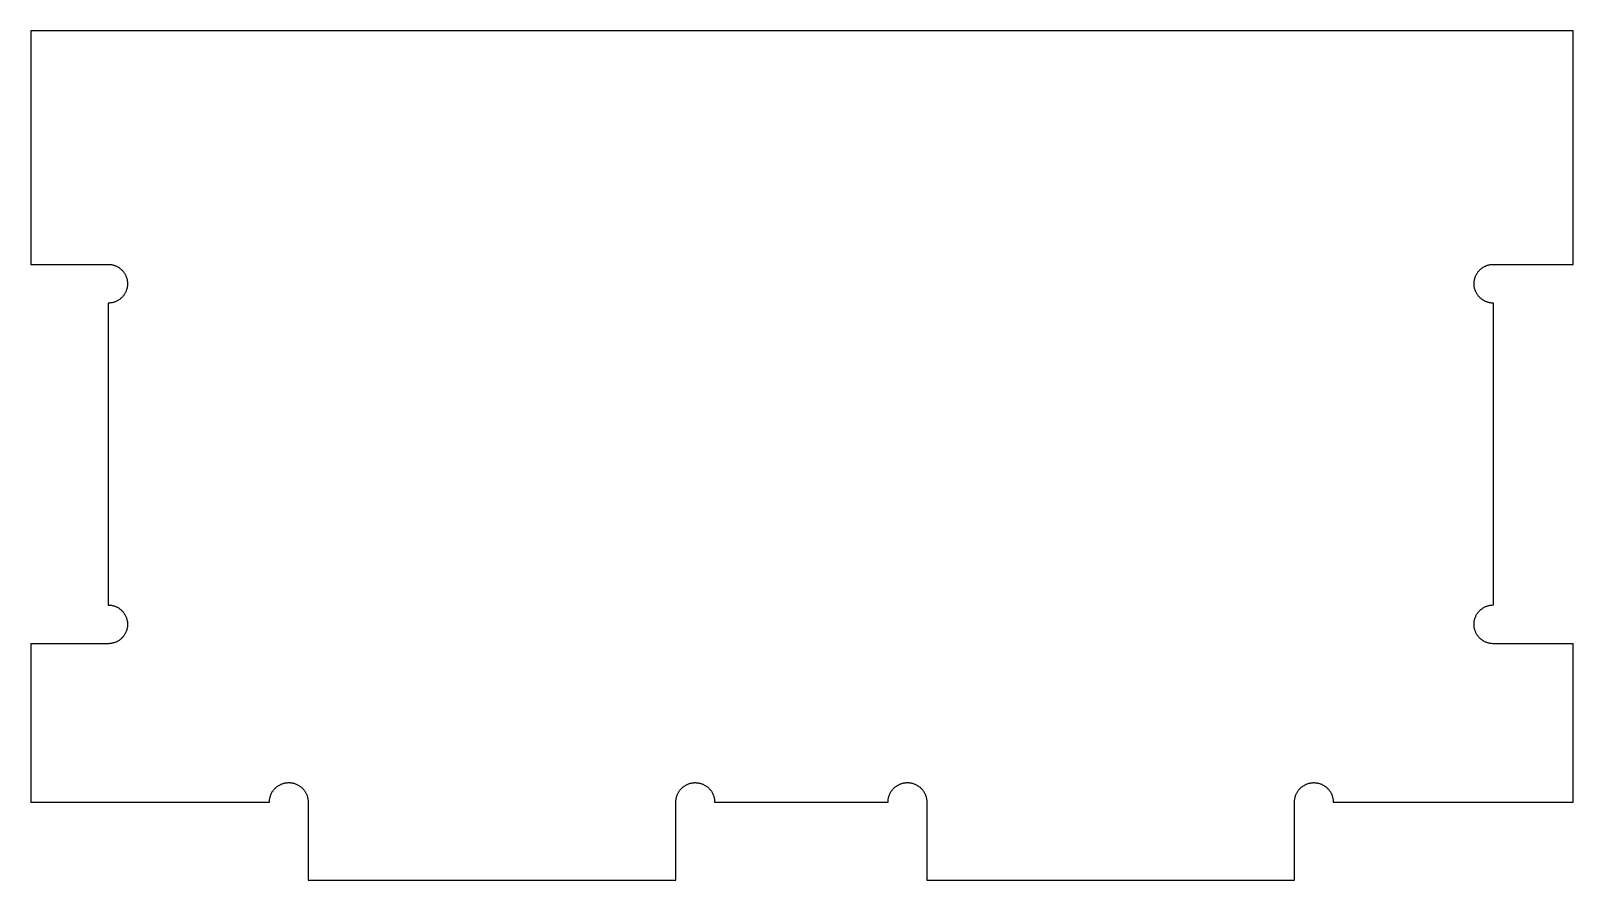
# Model space of a CAD drawing. Header units: millimetres. Extents: x 3.9 to 89.7, y 2 to 66.4.
# Drawn here: x 49.89 to 89.73, y 2.04 to 23.98 of the extents above; entities that cross this region are included whole.
import ezdxf

# ---------------------------------------------------------------- set-up
doc = ezdxf.new("R2010")
doc.units = ezdxf.units.MM
doc.layers.add('Cut', color=12, linetype='Continuous', true_color=0xc80000)

msp = doc.modelspace()

# ---------------------------------------------------------------- linework, layer by layer
at = {"layer": 'Cut'}
for p, q in [((89.73, 23.977), (49.887, 23.977)), ((49.887, 23.977), (49.887, 17.944)), ((89.73, 17.943), (89.73, 23.977)), ((49.887, 17.944), (51.865, 17.944)), ((51.865, 17.944), (51.882, 17.944)), ((51.882, 17.944), (51.899, 17.944)), ((51.899, 17.944), (51.916, 17.943)), ((51.916, 17.943), (51.934, 17.942)), ((51.934, 17.942), (51.951, 17.94)), ((51.951, 17.94), (51.968, 17.937)), ((51.968, 17.937), (51.985, 17.934)), ((51.985, 17.934), (52.002, 17.93)), ((52.002, 17.93), (52.019, 17.926)), ((87.535, 17.925), (87.552, 17.93)), ((87.552, 17.93), (87.569, 17.933)), ((87.569, 17.933), (87.586, 17.937)), ((87.586, 17.937), (87.603, 17.939)), ((87.603, 17.939), (87.62, 17.941)), ((87.62, 17.941), (87.637, 17.942)), ((87.637, 17.942), (87.654, 17.943)), ((87.654, 17.943), (87.672, 17.943)), ((87.672, 17.943), (87.689, 17.943)), ((87.689, 17.943), (89.73, 17.943)), ((52.019, 17.926), (52.035, 17.921)), ((52.035, 17.921), (52.052, 17.916)), ((52.052, 17.916), (52.068, 17.909)), ((52.068, 17.909), (52.084, 17.903)), ((52.084, 17.903), (52.099, 17.896)), ((52.099, 17.896), (52.115, 17.888)), ((52.115, 17.888), (52.13, 17.88)), ((52.13, 17.88), (52.145, 17.871)), ((52.145, 17.871), (52.16, 17.862)), ((52.16, 17.862), (52.174, 17.852)), ((52.174, 17.852), (52.188, 17.842)), ((52.188, 17.842), (52.201, 17.831)), ((52.201, 17.831), (52.215, 17.82)), ((52.215, 17.82), (52.227, 17.808)), ((52.227, 17.808), (52.24, 17.796)), ((52.24, 17.796), (52.252, 17.784)), ((52.252, 17.784), (52.263, 17.771)), ((52.263, 17.771), (52.274, 17.758)), ((52.274, 17.758), (52.285, 17.744)), ((52.285, 17.744), (52.295, 17.73)), ((52.295, 17.73), (52.305, 17.716)), ((52.305, 17.716), (52.314, 17.701)), ((52.314, 17.701), (52.323, 17.686)), ((52.323, 17.686), (52.331, 17.671)), ((52.331, 17.671), (52.338, 17.655)), ((52.338, 17.655), (52.345, 17.639)), ((52.345, 17.639), (52.352, 17.623)), ((52.352, 17.623), (52.358, 17.607)), ((52.358, 17.607), (52.363, 17.591)), ((52.363, 17.591), (52.368, 17.574)), ((52.368, 17.574), (52.372, 17.557)), ((52.372, 17.557), (52.376, 17.54)), ((52.376, 17.54), (52.379, 17.523)), ((87.175, 17.523), (87.178, 17.54)), ((87.178, 17.54), (87.182, 17.557)), ((87.182, 17.557), (87.186, 17.573)), ((87.186, 17.573), (87.191, 17.59)), ((87.191, 17.59), (87.196, 17.606)), ((87.196, 17.606), (87.202, 17.623)), ((87.202, 17.623), (87.208, 17.639)), ((87.208, 17.639), (87.215, 17.654)), ((87.215, 17.654), (87.223, 17.67)), ((87.223, 17.67), (87.231, 17.685)), ((87.231, 17.685), (87.24, 17.7)), ((87.24, 17.7), (87.249, 17.715)), ((87.249, 17.715), (87.258, 17.729)), ((87.258, 17.729), (87.268, 17.743)), ((87.268, 17.743), (87.279, 17.757)), ((87.279, 17.757), (87.29, 17.77)), ((87.29, 17.77), (87.302, 17.783)), ((87.302, 17.783), (87.314, 17.796)), ((87.314, 17.796), (87.326, 17.808)), ((87.326, 17.808), (87.339, 17.819)), ((87.339, 17.819), (87.352, 17.831)), ((87.352, 17.831), (87.366, 17.841)), ((87.366, 17.841), (87.38, 17.851)), ((87.38, 17.851), (87.394, 17.861)), ((87.394, 17.861), (87.408, 17.87)), ((87.408, 17.87), (87.423, 17.879)), ((87.423, 17.879), (87.439, 17.887)), ((87.439, 17.887), (87.454, 17.895)), ((87.454, 17.895), (87.47, 17.902)), ((87.47, 17.902), (87.486, 17.909)), ((87.486, 17.909), (87.502, 17.915)), ((87.502, 17.915), (87.518, 17.92)), ((87.518, 17.92), (87.535, 17.925)), ((52.277, 17.133), (52.266, 17.12)), ((52.287, 17.147), (52.277, 17.133)), ((52.297, 17.161), (52.287, 17.147)), ((52.307, 17.175), (52.297, 17.161)), ((52.316, 17.19), (52.307, 17.175)), ((52.324, 17.205), (52.316, 17.19)), ((52.332, 17.221), (52.324, 17.205)), ((52.34, 17.236), (52.332, 17.221)), ((52.347, 17.252), (52.34, 17.236)), ((52.353, 17.268), (52.347, 17.252)), ((52.359, 17.284), (52.353, 17.268)), ((52.364, 17.301), (52.359, 17.284)), ((52.369, 17.317), (52.364, 17.301)), ((52.373, 17.334), (52.369, 17.317)), ((52.376, 17.351), (52.373, 17.334)), ((52.379, 17.368), (52.376, 17.351)), ((52.379, 17.523), (52.381, 17.506)), ((52.381, 17.385), (52.379, 17.368)), ((52.381, 17.506), (52.383, 17.489)), ((52.383, 17.403), (52.381, 17.385)), ((52.383, 17.489), (52.384, 17.472)), ((52.384, 17.42), (52.383, 17.403)), ((52.384, 17.472), (52.385, 17.454)), ((52.385, 17.437), (52.384, 17.42)), ((52.385, 17.454), (52.385, 17.437)), ((87.169, 17.471), (87.171, 17.488)), ((87.169, 17.454), (87.169, 17.471)), ((87.169, 17.436), (87.169, 17.454)), ((87.169, 17.419), (87.169, 17.436)), ((87.17, 17.402), (87.169, 17.419)), ((87.172, 17.385), (87.17, 17.402)), ((87.171, 17.488), (87.172, 17.506)), ((87.172, 17.506), (87.175, 17.523)), ((87.174, 17.368), (87.172, 17.385)), ((87.177, 17.351), (87.174, 17.368)), ((87.181, 17.334), (87.177, 17.351)), ((87.185, 17.317), (87.181, 17.334)), ((87.19, 17.3), (87.185, 17.317)), ((87.195, 17.284), (87.19, 17.3)), ((87.201, 17.267), (87.195, 17.284)), ((87.207, 17.251), (87.201, 17.267)), ((87.214, 17.235), (87.207, 17.251)), ((87.221, 17.22), (87.214, 17.235)), ((87.229, 17.205), (87.221, 17.22)), ((87.238, 17.19), (87.229, 17.205)), ((87.247, 17.175), (87.238, 17.19)), ((87.256, 17.16), (87.247, 17.175)), ((87.266, 17.146), (87.256, 17.16)), ((87.277, 17.133), (87.266, 17.146)), ((87.288, 17.119), (87.277, 17.133)), ((51.902, 16.944), (51.885, 16.944)), ((51.885, 16.944), (51.885, 9.145)), ((51.92, 16.945), (51.902, 16.944)), ((51.937, 16.947), (51.92, 16.945)), ((51.954, 16.949), (51.937, 16.947)), ((51.971, 16.952), (51.954, 16.949)), ((51.988, 16.955), (51.971, 16.952)), ((52.005, 16.959), (51.988, 16.955)), ((52.022, 16.963), (52.005, 16.959)), ((52.038, 16.968), (52.022, 16.963)), ((52.055, 16.974), (52.038, 16.968)), ((52.071, 16.98), (52.055, 16.974)), ((52.087, 16.987), (52.071, 16.98)), ((52.102, 16.994), (52.087, 16.987)), ((52.118, 17.002), (52.102, 16.994)), ((52.133, 17.01), (52.118, 17.002)), ((52.148, 17.019), (52.133, 17.01)), ((52.162, 17.028), (52.148, 17.019)), ((52.177, 17.038), (52.162, 17.028)), ((52.191, 17.048), (52.177, 17.038)), ((52.204, 17.059), (52.191, 17.048)), ((52.217, 17.07), (52.204, 17.059)), ((52.23, 17.082), (52.217, 17.07)), ((52.242, 17.094), (52.23, 17.082)), ((52.254, 17.107), (52.242, 17.094)), ((52.266, 17.12), (52.254, 17.107)), ((87.299, 17.106), (87.288, 17.119)), ((87.311, 17.094), (87.299, 17.106)), ((87.324, 17.082), (87.311, 17.094)), ((87.336, 17.07), (87.324, 17.082)), ((87.349, 17.059), (87.336, 17.07)), ((87.363, 17.048), (87.349, 17.059)), ((87.377, 17.037), (87.363, 17.048)), ((87.391, 17.028), (87.377, 17.037)), ((87.406, 17.018), (87.391, 17.028)), ((87.42, 17.009), (87.406, 17.018)), ((87.436, 17.001), (87.42, 17.009)), ((87.451, 16.993), (87.436, 17.001)), ((87.467, 16.986), (87.451, 16.993)), ((87.483, 16.979), (87.467, 16.986)), ((87.499, 16.973), (87.483, 16.979)), ((87.515, 16.968), (87.499, 16.973)), ((87.532, 16.963), (87.515, 16.968)), ((87.548, 16.958), (87.532, 16.963)), ((87.565, 16.954), (87.548, 16.958)), ((87.582, 16.951), (87.565, 16.954)), ((87.599, 16.948), (87.582, 16.951)), ((87.617, 16.946), (87.599, 16.948)), ((87.634, 16.945), (87.617, 16.946)), ((87.651, 16.944), (87.634, 16.945)), ((87.668, 16.943), (87.651, 16.944)), ((87.668, 9.146), (87.668, 16.943)), ((51.885, 9.145), (51.903, 9.145)), ((51.903, 9.145), (51.92, 9.144)), ((51.92, 9.144), (51.937, 9.143)), ((51.937, 9.143), (51.955, 9.14)), ((51.955, 9.14), (51.972, 9.138)), ((51.972, 9.138), (51.989, 9.134)), ((51.989, 9.134), (52.006, 9.13)), ((52.006, 9.13), (52.023, 9.126)), ((52.023, 9.126), (52.04, 9.121)), ((52.04, 9.121), (52.056, 9.115)), ((52.056, 9.115), (52.072, 9.109)), ((52.072, 9.109), (52.088, 9.102)), ((52.088, 9.102), (52.104, 9.095)), ((52.104, 9.095), (52.12, 9.087)), ((52.12, 9.087), (52.135, 9.078)), ((52.135, 9.078), (52.15, 9.069)), ((52.15, 9.069), (52.165, 9.06)), ((52.165, 9.06), (52.179, 9.05)), ((52.179, 9.05), (52.193, 9.039)), ((52.193, 9.039), (52.206, 9.028)), ((52.206, 9.028), (52.22, 9.017)), ((52.22, 9.017), (52.232, 9.005)), ((52.232, 9.005), (52.245, 8.993)), ((52.245, 8.993), (52.257, 8.98)), ((52.257, 8.98), (52.268, 8.967)), ((52.268, 8.967), (52.279, 8.953)), ((52.279, 8.953), (52.289, 8.939)), ((52.289, 8.939), (52.299, 8.925)), ((52.299, 8.925), (52.309, 8.91)), ((52.309, 8.91), (52.318, 8.895)), ((52.318, 8.895), (52.326, 8.88)), ((52.326, 8.88), (52.334, 8.864)), ((52.334, 8.864), (52.342, 8.849)), ((52.342, 8.849), (52.349, 8.833)), ((52.349, 8.833), (52.355, 8.816)), ((52.355, 8.816), (52.36, 8.8)), ((52.36, 8.8), (52.366, 8.783)), ((52.366, 8.783), (52.37, 8.766)), ((52.37, 8.766), (52.374, 8.749)), ((87.179, 8.75), (87.183, 8.767)), ((87.183, 8.767), (87.188, 8.784)), ((87.188, 8.784), (87.193, 8.801)), ((87.193, 8.801), (87.199, 8.817)), ((87.199, 8.817), (87.205, 8.833)), ((87.205, 8.833), (87.212, 8.849)), ((87.212, 8.849), (87.219, 8.865)), ((87.219, 8.865), (87.227, 8.881)), ((87.227, 8.881), (87.236, 8.896)), ((87.236, 8.896), (87.244, 8.911)), ((87.244, 8.911), (87.254, 8.926)), ((87.254, 8.926), (87.264, 8.94)), ((87.264, 8.94), (87.274, 8.954)), ((87.274, 8.954), (87.285, 8.967)), ((87.285, 8.967), (87.297, 8.981)), ((87.297, 8.981), (87.309, 8.993)), ((87.309, 8.993), (87.321, 9.006)), ((87.321, 9.006), (87.334, 9.018)), ((87.334, 9.018), (87.347, 9.029)), ((87.347, 9.029), (87.361, 9.04)), ((87.361, 9.04), (87.375, 9.05)), ((87.375, 9.05), (87.389, 9.06)), ((87.389, 9.06), (87.403, 9.07)), ((87.403, 9.07), (87.418, 9.079)), ((87.418, 9.079), (87.434, 9.087)), ((87.434, 9.087), (87.449, 9.095)), ((87.449, 9.095), (87.465, 9.103)), ((87.465, 9.103), (87.481, 9.11)), ((87.481, 9.11), (87.497, 9.116)), ((87.497, 9.116), (87.514, 9.122)), ((87.514, 9.122), (87.531, 9.127)), ((87.531, 9.127), (87.547, 9.131)), ((87.547, 9.131), (87.564, 9.135)), ((87.564, 9.135), (87.581, 9.138)), ((87.581, 9.138), (87.599, 9.141)), ((87.599, 9.141), (87.616, 9.143)), ((87.616, 9.143), (87.633, 9.145)), ((87.633, 9.145), (87.651, 9.146)), ((87.651, 9.146), (87.668, 9.146)), ((52.309, 8.38), (52.299, 8.366)), ((52.318, 8.395), (52.309, 8.38)), ((52.326, 8.411), (52.318, 8.395)), ((52.334, 8.426), (52.326, 8.411)), ((52.342, 8.442), (52.334, 8.426)), ((52.349, 8.458), (52.342, 8.442)), ((52.355, 8.474), (52.349, 8.458)), ((52.36, 8.491), (52.355, 8.474)), ((52.366, 8.508), (52.36, 8.491)), ((52.37, 8.524), (52.366, 8.508)), ((52.374, 8.541), (52.37, 8.524)), ((52.374, 8.749), (52.377, 8.732)), ((52.377, 8.559), (52.374, 8.541)), ((52.377, 8.732), (52.38, 8.715)), ((52.38, 8.576), (52.377, 8.559)), ((52.38, 8.715), (52.382, 8.698)), ((52.382, 8.593), (52.38, 8.576)), ((52.382, 8.698), (52.384, 8.68)), ((52.384, 8.61), (52.382, 8.593)), ((52.384, 8.68), (52.385, 8.663)), ((52.385, 8.628), (52.384, 8.61)), ((52.385, 8.663), (52.385, 8.645)), ((52.385, 8.645), (52.385, 8.628)), ((87.169, 8.664), (87.17, 8.681)), ((87.169, 8.646), (87.169, 8.664)), ((87.169, 8.629), (87.169, 8.646)), ((87.17, 8.611), (87.169, 8.629)), ((87.17, 8.681), (87.171, 8.698)), ((87.171, 8.594), (87.17, 8.611)), ((87.171, 8.698), (87.173, 8.716)), ((87.173, 8.577), (87.171, 8.594)), ((87.173, 8.716), (87.176, 8.733)), ((87.176, 8.559), (87.173, 8.577)), ((87.176, 8.733), (87.179, 8.75)), ((87.179, 8.542), (87.176, 8.559)), ((87.183, 8.525), (87.179, 8.542)), ((87.188, 8.508), (87.183, 8.525)), ((87.193, 8.492), (87.188, 8.508)), ((87.199, 8.475), (87.193, 8.492)), ((87.205, 8.459), (87.199, 8.475)), ((87.212, 8.443), (87.205, 8.459)), ((87.219, 8.427), (87.212, 8.443)), ((87.227, 8.411), (87.219, 8.427)), ((87.236, 8.396), (87.227, 8.411)), ((87.244, 8.381), (87.236, 8.396)), ((87.254, 8.367), (87.244, 8.381)), ((51.885, 8.145), (49.887, 8.145)), ((49.887, 8.145), (49.887, 4.056)), ((51.903, 8.146), (51.885, 8.145)), ((51.885, 8.145), (51.885, 8.145)), ((51.92, 8.147), (51.903, 8.146)), ((51.937, 8.148), (51.92, 8.147)), ((51.955, 8.15), (51.937, 8.148)), ((51.972, 8.153), (51.955, 8.15)), ((51.989, 8.156), (51.972, 8.153)), ((52.006, 8.16), (51.989, 8.156)), ((52.023, 8.165), (52.006, 8.16)), ((52.04, 8.17), (52.023, 8.165)), ((52.056, 8.176), (52.04, 8.17)), ((52.072, 8.182), (52.056, 8.176)), ((52.088, 8.189), (52.072, 8.182)), ((52.104, 8.196), (52.088, 8.189)), ((52.12, 8.204), (52.104, 8.196)), ((52.135, 8.212), (52.12, 8.204)), ((52.15, 8.221), (52.135, 8.212)), ((52.165, 8.231), (52.15, 8.221)), ((52.179, 8.241), (52.165, 8.231)), ((52.193, 8.251), (52.179, 8.241)), ((52.206, 8.262), (52.193, 8.251)), ((52.22, 8.274), (52.206, 8.262)), ((52.232, 8.286), (52.22, 8.274)), ((52.245, 8.298), (52.232, 8.286)), ((52.257, 8.311), (52.245, 8.298)), ((52.268, 8.324), (52.257, 8.311)), ((52.279, 8.338), (52.268, 8.324)), ((52.289, 8.352), (52.279, 8.338)), ((52.299, 8.366), (52.289, 8.352)), ((87.264, 8.352), (87.254, 8.367)), ((87.274, 8.338), (87.264, 8.352)), ((87.285, 8.325), (87.274, 8.338)), ((87.297, 8.312), (87.285, 8.325)), ((87.309, 8.299), (87.297, 8.312)), ((87.321, 8.286), (87.309, 8.299)), ((87.334, 8.275), (87.321, 8.286)), ((87.347, 8.263), (87.334, 8.275)), ((87.361, 8.252), (87.347, 8.263)), ((87.375, 8.242), (87.361, 8.252)), ((87.389, 8.232), (87.375, 8.242)), ((87.403, 8.222), (87.389, 8.232)), ((87.418, 8.213), (87.403, 8.222)), ((87.434, 8.205), (87.418, 8.213)), ((87.449, 8.197), (87.434, 8.205)), ((87.465, 8.189), (87.449, 8.197)), ((87.481, 8.183), (87.465, 8.189)), ((87.497, 8.176), (87.481, 8.183)), ((87.514, 8.171), (87.497, 8.176)), ((87.531, 8.166), (87.514, 8.171)), ((87.547, 8.161), (87.531, 8.166)), ((87.564, 8.157), (87.547, 8.161)), ((87.581, 8.154), (87.564, 8.157)), ((87.599, 8.151), (87.581, 8.154)), ((87.616, 8.149), (87.599, 8.151)), ((87.633, 8.147), (87.616, 8.149)), ((87.651, 8.146), (87.633, 8.147)), ((87.668, 8.146), (87.651, 8.146)), ((89.73, 8.146), (87.668, 8.146)), ((87.668, 8.146), (87.668, 8.146)), ((89.73, 4.056), (89.73, 8.146)), ((56.164, 4.375), (56.175, 4.388)), ((56.175, 4.388), (56.187, 4.401)), ((56.187, 4.401), (56.199, 4.413)), ((56.199, 4.413), (56.212, 4.425)), ((56.212, 4.425), (56.225, 4.436)), ((56.225, 4.436), (56.238, 4.447)), ((56.238, 4.447), (56.252, 4.458)), ((56.252, 4.458), (56.266, 4.468)), ((56.266, 4.468), (56.28, 4.478)), ((56.28, 4.478), (56.295, 4.487)), ((56.295, 4.487), (56.31, 4.495)), ((56.31, 4.495), (56.325, 4.503)), ((56.325, 4.503), (56.341, 4.511)), ((56.341, 4.511), (56.357, 4.518)), ((56.357, 4.518), (56.373, 4.524)), ((56.373, 4.524), (56.389, 4.53)), ((56.389, 4.53), (56.405, 4.536)), ((56.405, 4.536), (56.422, 4.54)), ((56.422, 4.54), (56.439, 4.544)), ((56.439, 4.544), (56.456, 4.548)), ((56.456, 4.548), (56.473, 4.551)), ((56.473, 4.551), (56.49, 4.553)), ((56.49, 4.553), (56.507, 4.555)), ((56.507, 4.555), (56.524, 4.556)), ((56.524, 4.556), (56.542, 4.557)), ((56.542, 4.557), (56.559, 4.557)), ((56.559, 4.557), (56.576, 4.556)), ((56.576, 4.556), (56.593, 4.555)), ((56.593, 4.555), (56.611, 4.553)), ((56.611, 4.553), (56.628, 4.551)), ((56.628, 4.551), (56.645, 4.548)), ((56.645, 4.548), (56.662, 4.544)), ((56.662, 4.544), (56.679, 4.54)), ((56.679, 4.54), (56.695, 4.536)), ((56.695, 4.536), (56.712, 4.53)), ((56.712, 4.53), (56.728, 4.524)), ((56.728, 4.524), (56.744, 4.518)), ((56.744, 4.518), (56.76, 4.511)), ((56.76, 4.511), (56.775, 4.503)), ((56.775, 4.503), (56.791, 4.495)), ((56.791, 4.495), (56.806, 4.487)), ((56.806, 4.487), (56.82, 4.478)), ((56.82, 4.478), (56.835, 4.468)), ((56.835, 4.468), (56.849, 4.458)), ((56.849, 4.458), (56.862, 4.447)), ((56.862, 4.447), (56.876, 4.436)), ((56.876, 4.436), (56.889, 4.425)), ((56.889, 4.425), (56.901, 4.413)), ((56.901, 4.413), (56.913, 4.401)), ((56.913, 4.401), (56.925, 4.388)), ((56.925, 4.388), (56.936, 4.375)), ((66.665, 4.374), (66.676, 4.387)), ((66.676, 4.387), (66.688, 4.4)), ((66.688, 4.4), (66.7, 4.413)), ((66.7, 4.413), (66.713, 4.424)), ((66.713, 4.424), (66.726, 4.436)), ((66.726, 4.436), (66.739, 4.447)), ((66.739, 4.447), (66.753, 4.457)), ((66.753, 4.457), (66.767, 4.467)), ((66.767, 4.467), (66.781, 4.477)), ((66.781, 4.477), (66.796, 4.486)), ((66.796, 4.486), (66.811, 4.495)), ((66.811, 4.495), (66.826, 4.503)), ((66.826, 4.503), (66.842, 4.51)), ((66.842, 4.51), (66.857, 4.517)), ((66.857, 4.517), (66.873, 4.524)), ((66.873, 4.524), (66.89, 4.529)), ((66.89, 4.529), (66.906, 4.535)), ((66.906, 4.535), (66.923, 4.539)), ((66.923, 4.539), (66.94, 4.544)), ((66.94, 4.544), (66.956, 4.547)), ((66.956, 4.547), (66.973, 4.55)), ((66.973, 4.55), (66.991, 4.552)), ((66.991, 4.552), (67.008, 4.554)), ((67.008, 4.554), (67.025, 4.555)), ((67.025, 4.555), (67.042, 4.556)), ((67.042, 4.556), (67.06, 4.556)), ((67.06, 4.556), (67.077, 4.555)), ((67.077, 4.555), (67.094, 4.554)), ((67.094, 4.554), (67.111, 4.552)), ((67.111, 4.552), (67.128, 4.55)), ((67.128, 4.55), (67.145, 4.547)), ((67.145, 4.547), (67.162, 4.544)), ((67.162, 4.544), (67.179, 4.539)), ((67.179, 4.539), (67.196, 4.535)), ((67.196, 4.535), (67.212, 4.529)), ((67.212, 4.529), (67.228, 4.524)), ((67.228, 4.524), (67.244, 4.517)), ((67.244, 4.517), (67.26, 4.51)), ((67.26, 4.51), (67.276, 4.503)), ((67.276, 4.503), (67.291, 4.495)), ((67.291, 4.495), (67.306, 4.486)), ((67.306, 4.486), (67.321, 4.477)), ((67.321, 4.477), (67.335, 4.467)), ((67.335, 4.467), (67.349, 4.457)), ((67.349, 4.457), (67.363, 4.447)), ((67.363, 4.447), (67.376, 4.436)), ((67.376, 4.436), (67.389, 4.424)), ((67.389, 4.424), (67.402, 4.413)), ((67.402, 4.413), (67.414, 4.4)), ((67.414, 4.4), (67.425, 4.387)), ((67.425, 4.387), (67.437, 4.374)), ((72.145, 4.375), (72.156, 4.388)), ((72.156, 4.388), (72.168, 4.401)), ((72.168, 4.401), (72.18, 4.413)), ((72.18, 4.413), (72.193, 4.425)), ((72.193, 4.425), (72.206, 4.436)), ((72.206, 4.436), (72.219, 4.447)), ((72.219, 4.447), (72.233, 4.458)), ((72.233, 4.458), (72.247, 4.468)), ((72.247, 4.468), (72.261, 4.478)), ((72.261, 4.478), (72.276, 4.487)), ((72.276, 4.487), (72.291, 4.495)), ((72.291, 4.495), (72.306, 4.503)), ((72.306, 4.503), (72.322, 4.511)), ((72.322, 4.511), (72.338, 4.518)), ((72.338, 4.518), (72.354, 4.524)), ((72.354, 4.524), (72.37, 4.53)), ((72.37, 4.53), (72.386, 4.536)), ((72.386, 4.536), (72.403, 4.54)), ((72.403, 4.54), (72.42, 4.544)), ((72.42, 4.544), (72.437, 4.548)), ((72.437, 4.548), (72.454, 4.551)), ((72.454, 4.551), (72.471, 4.553)), ((72.471, 4.553), (72.488, 4.555)), ((72.488, 4.555), (72.505, 4.556)), ((72.505, 4.556), (72.523, 4.557)), ((72.523, 4.557), (72.54, 4.557)), ((72.54, 4.557), (72.557, 4.556)), ((72.557, 4.556), (72.574, 4.555)), ((72.574, 4.555), (72.592, 4.553)), ((72.592, 4.553), (72.609, 4.551)), ((72.609, 4.551), (72.626, 4.548)), ((72.626, 4.548), (72.643, 4.544)), ((72.643, 4.544), (72.66, 4.54)), ((72.66, 4.54), (72.676, 4.536)), ((72.676, 4.536), (72.693, 4.53)), ((72.693, 4.53), (72.709, 4.524)), ((72.709, 4.524), (72.725, 4.518)), ((72.725, 4.518), (72.741, 4.511)), ((72.741, 4.511), (72.756, 4.503)), ((72.756, 4.503), (72.772, 4.495)), ((72.772, 4.495), (72.787, 4.487)), ((72.787, 4.487), (72.801, 4.478)), ((72.801, 4.478), (72.816, 4.468)), ((72.816, 4.468), (72.83, 4.458)), ((72.83, 4.458), (72.843, 4.447)), ((72.843, 4.447), (72.857, 4.436)), ((72.857, 4.436), (72.87, 4.425)), ((72.87, 4.425), (72.882, 4.413)), ((72.882, 4.413), (72.894, 4.401)), ((72.894, 4.401), (72.906, 4.388)), ((72.906, 4.388), (72.917, 4.375)), ((82.646, 4.374), (82.657, 4.387)), ((82.657, 4.387), (82.669, 4.4)), ((82.669, 4.4), (82.681, 4.413)), ((82.681, 4.413), (82.694, 4.424)), ((82.694, 4.424), (82.707, 4.436)), ((82.707, 4.436), (82.72, 4.447)), ((82.72, 4.447), (82.734, 4.457)), ((82.734, 4.457), (82.748, 4.467)), ((82.748, 4.467), (82.762, 4.477)), ((82.762, 4.477), (82.777, 4.486)), ((82.777, 4.486), (82.792, 4.495)), ((82.792, 4.495), (82.807, 4.503)), ((82.807, 4.503), (82.823, 4.51)), ((82.823, 4.51), (82.838, 4.517)), ((82.838, 4.517), (82.854, 4.524)), ((82.854, 4.524), (82.871, 4.529)), ((82.871, 4.529), (82.887, 4.535)), ((82.887, 4.535), (82.904, 4.539)), ((82.904, 4.539), (82.921, 4.544)), ((82.921, 4.544), (82.937, 4.547)), ((82.937, 4.547), (82.954, 4.55)), ((82.954, 4.55), (82.972, 4.552)), ((82.972, 4.552), (82.989, 4.554)), ((82.989, 4.554), (83.006, 4.555)), ((83.006, 4.555), (83.023, 4.556)), ((83.023, 4.556), (83.041, 4.556)), ((83.041, 4.556), (83.058, 4.555)), ((83.058, 4.555), (83.075, 4.554)), ((83.075, 4.554), (83.092, 4.552)), ((83.092, 4.552), (83.109, 4.55)), ((83.109, 4.55), (83.126, 4.547)), ((83.126, 4.547), (83.143, 4.544)), ((83.143, 4.544), (83.16, 4.539)), ((83.16, 4.539), (83.177, 4.535)), ((83.177, 4.535), (83.193, 4.529)), ((83.193, 4.529), (83.209, 4.524)), ((83.209, 4.524), (83.225, 4.517)), ((83.225, 4.517), (83.241, 4.51)), ((83.241, 4.51), (83.257, 4.503)), ((83.257, 4.503), (83.272, 4.495)), ((83.272, 4.495), (83.287, 4.486)), ((83.287, 4.486), (83.302, 4.477)), ((83.302, 4.477), (83.316, 4.467)), ((83.316, 4.467), (83.33, 4.457)), ((83.33, 4.457), (83.344, 4.447)), ((83.344, 4.447), (83.357, 4.436)), ((83.357, 4.436), (83.37, 4.424)), ((83.37, 4.424), (83.383, 4.413)), ((83.383, 4.413), (83.395, 4.4)), ((83.395, 4.4), (83.406, 4.387)), ((83.406, 4.387), (83.418, 4.374)), ((49.887, 4.056), (56.05, 4.056)), ((56.05, 4.056), (56.051, 4.073)), ((56.051, 4.09), (56.053, 4.107)), ((56.051, 4.073), (56.051, 4.09)), ((56.053, 4.107), (56.055, 4.124)), ((56.055, 4.124), (56.057, 4.142)), ((56.057, 4.142), (56.061, 4.159)), ((56.061, 4.159), (56.065, 4.175)), ((56.065, 4.175), (56.069, 4.192)), ((56.069, 4.192), (56.074, 4.209)), ((56.074, 4.209), (56.079, 4.225)), ((56.079, 4.225), (56.085, 4.241)), ((56.085, 4.241), (56.092, 4.257)), ((56.092, 4.257), (56.099, 4.273)), ((56.099, 4.273), (56.107, 4.288)), ((56.107, 4.288), (56.115, 4.304)), ((56.115, 4.304), (56.124, 4.319)), ((56.124, 4.319), (56.133, 4.333)), ((56.133, 4.333), (56.143, 4.347)), ((56.143, 4.347), (56.154, 4.361)), ((56.154, 4.361), (56.164, 4.375)), ((56.936, 4.375), (56.947, 4.361)), ((56.947, 4.361), (56.957, 4.347)), ((56.957, 4.347), (56.967, 4.333)), ((56.967, 4.333), (56.976, 4.319)), ((56.976, 4.319), (56.985, 4.304)), ((56.985, 4.304), (56.993, 4.288)), ((56.993, 4.288), (57.001, 4.273)), ((57.001, 4.273), (57.008, 4.257)), ((57.008, 4.257), (57.015, 4.241)), ((57.015, 4.241), (57.021, 4.225)), ((57.021, 4.225), (57.027, 4.209)), ((57.027, 4.209), (57.032, 4.192)), ((57.032, 4.192), (57.036, 4.175)), ((57.036, 4.175), (57.04, 4.159)), ((57.04, 4.159), (57.043, 4.142)), ((57.043, 4.142), (57.046, 4.124)), ((57.046, 4.124), (57.048, 4.107)), ((57.048, 4.107), (57.049, 4.09)), ((57.049, 4.09), (57.05, 4.073)), ((57.05, 4.073), (57.05, 4.056)), ((57.05, 4.056), (57.051, 4.056)), ((57.051, 4.056), (57.051, 2.038)), ((66.551, 4.073), (66.552, 4.09)), ((66.551, 4.056), (66.551, 4.073)), ((66.551, 2.038), (66.551, 4.056)), ((66.551, 4.056), (66.551, 4.056)), ((66.552, 4.09), (66.553, 4.107)), ((66.553, 4.107), (66.556, 4.124)), ((66.556, 4.124), (66.558, 4.141)), ((66.558, 4.141), (66.561, 4.158)), ((66.561, 4.158), (66.565, 4.175)), ((66.565, 4.175), (66.57, 4.192)), ((66.57, 4.192), (66.575, 4.209)), ((66.575, 4.209), (66.58, 4.225)), ((66.58, 4.225), (66.586, 4.241)), ((66.586, 4.241), (66.593, 4.257)), ((66.593, 4.257), (66.6, 4.273)), ((66.6, 4.273), (66.608, 4.288)), ((66.608, 4.288), (66.616, 4.303)), ((66.616, 4.303), (66.625, 4.318)), ((66.625, 4.318), (66.634, 4.333)), ((66.634, 4.333), (66.644, 4.347)), ((66.644, 4.347), (66.654, 4.361)), ((66.654, 4.361), (66.665, 4.374)), ((67.437, 4.374), (67.447, 4.361)), ((67.447, 4.361), (67.458, 4.347)), ((67.458, 4.347), (67.467, 4.333)), ((67.467, 4.333), (67.477, 4.318)), ((67.477, 4.318), (67.486, 4.303)), ((67.486, 4.303), (67.494, 4.288)), ((67.494, 4.288), (67.502, 4.273)), ((67.502, 4.273), (67.509, 4.257)), ((67.509, 4.257), (67.515, 4.241)), ((67.515, 4.241), (67.522, 4.225)), ((67.522, 4.225), (67.527, 4.209)), ((67.527, 4.209), (67.532, 4.192)), ((67.532, 4.192), (67.536, 4.175)), ((67.536, 4.175), (67.54, 4.158)), ((67.54, 4.158), (67.544, 4.141)), ((67.544, 4.141), (67.546, 4.124)), ((67.546, 4.124), (67.548, 4.107)), ((67.548, 4.107), (67.55, 4.09)), ((67.55, 4.09), (67.551, 4.073)), ((67.551, 4.073), (67.551, 4.056)), ((67.551, 4.056), (72.031, 4.056)), ((72.031, 4.056), (72.032, 4.073)), ((72.032, 4.09), (72.034, 4.107)), ((72.032, 4.073), (72.032, 4.09)), ((72.034, 4.107), (72.036, 4.124)), ((72.036, 4.124), (72.038, 4.142)), ((72.038, 4.142), (72.042, 4.159)), ((72.042, 4.159), (72.046, 4.175)), ((72.046, 4.175), (72.05, 4.192)), ((72.05, 4.192), (72.055, 4.209)), ((72.055, 4.209), (72.06, 4.225)), ((72.06, 4.225), (72.066, 4.241)), ((72.066, 4.241), (72.073, 4.257)), ((72.073, 4.257), (72.08, 4.273)), ((72.08, 4.273), (72.088, 4.288)), ((72.088, 4.288), (72.096, 4.304)), ((72.096, 4.304), (72.105, 4.319)), ((72.105, 4.319), (72.114, 4.333)), ((72.114, 4.333), (72.124, 4.347)), ((72.124, 4.347), (72.135, 4.361)), ((72.135, 4.361), (72.145, 4.375)), ((72.917, 4.375), (72.928, 4.361)), ((72.928, 4.361), (72.938, 4.347)), ((72.938, 4.347), (72.948, 4.333)), ((72.948, 4.333), (72.957, 4.319)), ((72.957, 4.319), (72.966, 4.304)), ((72.966, 4.304), (72.974, 4.288)), ((72.974, 4.288), (72.982, 4.273)), ((72.982, 4.273), (72.989, 4.257)), ((72.989, 4.257), (72.996, 4.241)), ((72.996, 4.241), (73.002, 4.225)), ((73.002, 4.225), (73.008, 4.209)), ((73.008, 4.209), (73.013, 4.192)), ((73.013, 4.192), (73.017, 4.175)), ((73.017, 4.175), (73.021, 4.159)), ((73.021, 4.159), (73.024, 4.142)), ((73.024, 4.142), (73.027, 4.124)), ((73.027, 4.124), (73.029, 4.107)), ((73.029, 4.107), (73.03, 4.09)), ((73.03, 4.09), (73.031, 4.073)), ((73.031, 4.073), (73.031, 4.056)), ((73.031, 4.056), (73.032, 4.056)), ((73.032, 4.056), (73.032, 2.038)), ((82.532, 4.073), (82.533, 4.09)), ((82.532, 4.056), (82.532, 4.073)), ((82.532, 2.038), (82.532, 4.056)), ((82.532, 4.056), (82.532, 4.056)), ((82.533, 4.09), (82.534, 4.107)), ((82.534, 4.107), (82.537, 4.124)), ((82.537, 4.124), (82.539, 4.141)), ((82.539, 4.141), (82.542, 4.158)), ((82.542, 4.158), (82.546, 4.175)), ((82.546, 4.175), (82.551, 4.192)), ((82.551, 4.192), (82.556, 4.209)), ((82.556, 4.209), (82.561, 4.225)), ((82.561, 4.225), (82.567, 4.241)), ((82.567, 4.241), (82.574, 4.257)), ((82.574, 4.257), (82.581, 4.273)), ((82.581, 4.273), (82.589, 4.288)), ((82.589, 4.288), (82.597, 4.303)), ((82.597, 4.303), (82.606, 4.318)), ((82.606, 4.318), (82.615, 4.333)), ((82.615, 4.333), (82.625, 4.347)), ((82.625, 4.347), (82.635, 4.361)), ((82.635, 4.361), (82.646, 4.374)), ((83.418, 4.374), (83.428, 4.361)), ((83.428, 4.361), (83.439, 4.347)), ((83.439, 4.347), (83.448, 4.333)), ((83.448, 4.333), (83.458, 4.318)), ((83.458, 4.318), (83.467, 4.303)), ((83.467, 4.303), (83.475, 4.288)), ((83.475, 4.288), (83.483, 4.273)), ((83.483, 4.273), (83.49, 4.257)), ((83.49, 4.257), (83.496, 4.241)), ((83.496, 4.241), (83.503, 4.225)), ((83.503, 4.225), (83.508, 4.209)), ((83.508, 4.209), (83.513, 4.192)), ((83.513, 4.192), (83.517, 4.175)), ((83.517, 4.175), (83.521, 4.158)), ((83.521, 4.158), (83.525, 4.141)), ((83.525, 4.141), (83.527, 4.124)), ((83.527, 4.124), (83.529, 4.107)), ((83.529, 4.107), (83.531, 4.09)), ((83.531, 4.09), (83.532, 4.073)), ((83.532, 4.073), (83.532, 4.056)), ((83.532, 4.056), (89.73, 4.056)), ((57.051, 2.038), (66.551, 2.038)), ((73.032, 2.038), (82.532, 2.038))]:
    msp.add_line(p, q, dxfattribs=at)

doc.saveas('drawing.dxf')
